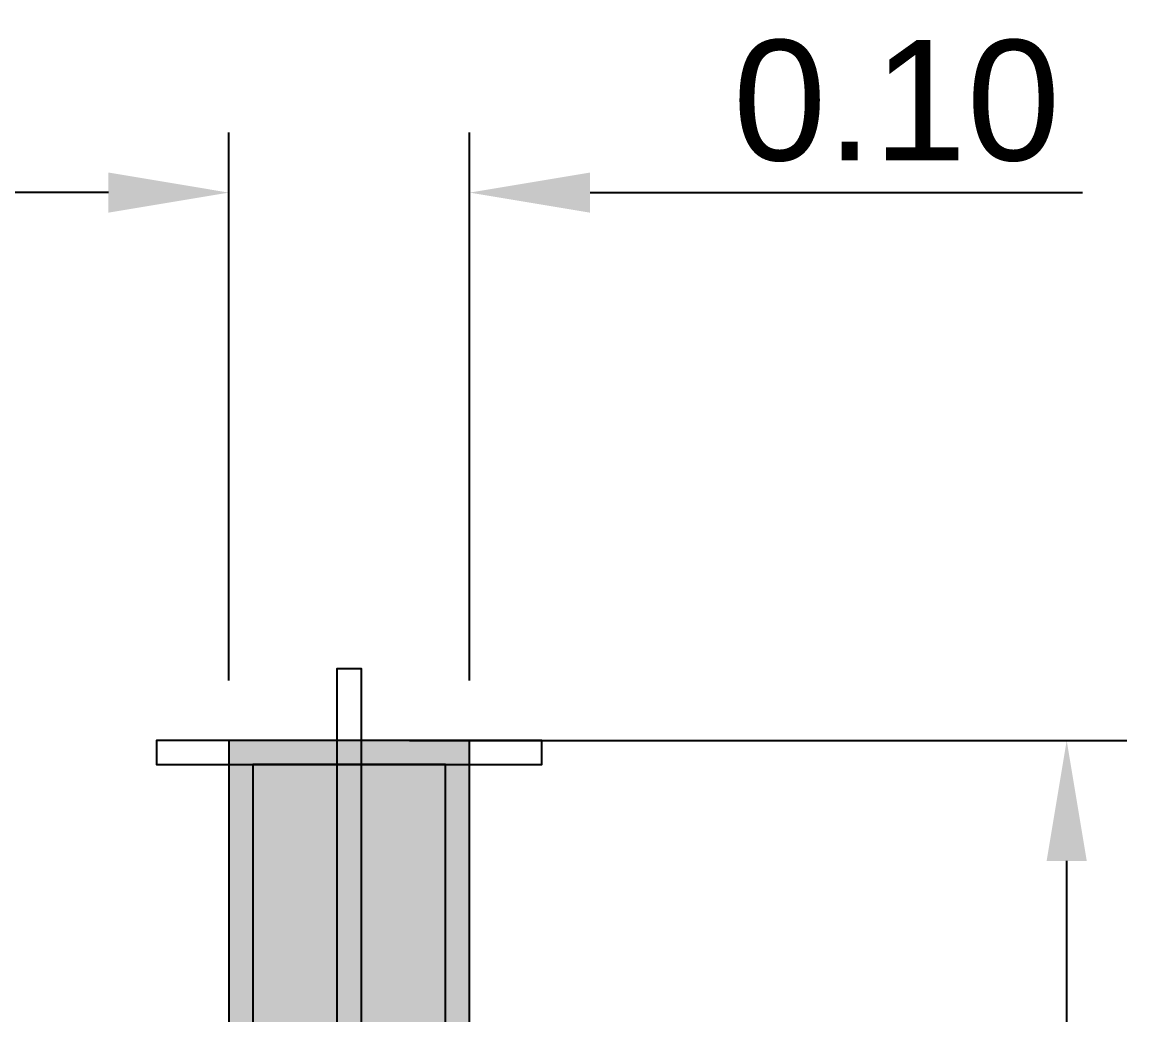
# Model space of a CAD drawing. Header units: metres. Extents: x -6.5 to 29.8, y -1.8 to 5.3.
# Drawn here: x 11.7363 to 12.195, y 3.2562 to 3.6686 of the extents above; entities that cross this region are included whole.
import ezdxf

# ---------------------------------------------------------------- set-up
doc = ezdxf.new("R2010")
doc.units = ezdxf.units.M
for name, color, linetype, true_color in [('BANDERA$BORDE', 40, 'Continuous', 0xffbf00), ('BANDERA$ESTRELLAS$GRANDE', 252, 'Continuous', 0x696969), ('ESTRUCTURA', 4, 'Continuous', 0x00ffff), ('FONDO', 7, 'Continuous', 0x0f132e)]:
    doc.layers.add(name, color=color, linetype=linetype, true_color=true_color)
doc.styles.add('Predeterminado', font='')
doc.styles.get('Predeterminado').set_extended_font_data('Arial')
doc.dimstyles.new('Predeterminado', dxfattribs={"dimscale": 0.05, "dimtxt": 1, "dimasz": 1, "dimexe": 0.5, "dimexo": 0.5, "dimgap": 0.25, "dimtad": 1, "dimtoh": 1, "dimzin": 1, "dimdsep": 46, "dimtxsty": 'Predeterminado', "dimcen": 0.5, "dimazin": 1, "dimtfac": 1, "dimtdec": 4, "dimtix": 1, "dimtofl": 0, "dimtmove": 1, "dimatfit": 3, "dimfxl": 1, "dimtolj": 1, "dimtzin": 1, "dimarcsym": 0})

# ---------------------------------------------------------------- blocks, each defined once
blk = doc.blocks.new('*D174')
at = {"layer": 'Defpoints', "color": 0}
for p in [(11.87212, 3.37012), (12.17005, 3.37012), (11.87212, 2.51746)]:
    blk.add_point(p, dxfattribs=at)
at = {"layer": 'FONDO', "color": 0, "lineweight": -2}
for p, q in [((11.89712, 3.37012), (12.19505, 3.37012)), ((12.17005, 2.56746), (12.17005, 3.32012)), ((11.89712, 2.51746), (12.19505, 2.51746))]:
    blk.add_line(p, q, dxfattribs=at)
at = {"layer": 'FONDO', "color": 0}
for points in [[(12.17838, 3.32012), (12.16172, 3.32012), (12.17005, 3.37012)], [(12.16172, 2.56746), (12.17838, 2.56746), (12.17005, 2.51746)]]:
    blk.add_solid(points, dxfattribs=at)
at = {"layer": 'FONDO', "color": 0, "insert": (12.13202, 2.94379), "char_height": 0.05, "attachment_point": 5, "rotation": 90, "style": 'Predeterminado'}
blk.add_mtext('\\A1;0.85', dxfattribs=at)
blk = doc.blocks.new('*D176')
at = {"layer": 'Defpoints', "color": 0}
for p in [(11.92212, 3.59775), (11.82212, 3.37012), (11.92212, 3.37012)]:
    blk.add_point(p, dxfattribs=at)
at = {"layer": 'FONDO', "color": 0, "lineweight": -2}
for p, q in [((11.82212, 3.39512), (11.82212, 3.62275)), ((11.92212, 3.39512), (11.92212, 3.62275)), ((11.77212, 3.59775), (11.72212, 3.59775)), ((11.97212, 3.59775), (12.17667, 3.59775))]:
    blk.add_line(p, q, dxfattribs=at)
at = {"layer": 'FONDO', "color": 0}
for points in [[(11.77212, 3.58942), (11.77212, 3.60609), (11.82212, 3.59775)], [(11.97212, 3.60609), (11.97212, 3.58942), (11.92212, 3.59775)]]:
    blk.add_solid(points, dxfattribs=at)
at = {"layer": 'FONDO', "color": 0, "insert": (12.0994, 3.63578), "char_height": 0.05, "attachment_point": 5, "style": 'Predeterminado'}
blk.add_mtext('\\A1;0.10', dxfattribs=at)

msp = doc.modelspace()

# ---------------------------------------------------------------- hatches: boundary and pattern name
at = {"layer": 'BANDERA$BORDE'}
h = msp.add_hatch(color=256, dxfattribs=at)
h.paths.add_polyline_path([(11.87212, 2.51746), (11.87392, 2.51899), (11.87571, 2.52057), (11.87924, 2.52385), (11.8827, 2.5273), (11.8861, 2.53091), (11.88944, 2.5347), (11.89272, 2.53865), (11.89594, 2.54276), (11.89909, 2.54705), (11.90219, 2.5515), (11.90522, 2.55611), (11.90819, 2.5609), (11.9111, 2.56585), (11.91395, 2.57097), (11.91674, 2.57626), (11.91946, 2.58171), (11.92212, 2.58733), (11.92212, 3.37012), (11.82212, 3.37012), (11.82212, 2.58733), (11.82479, 2.58171), (11.82751, 2.57626), (11.8303, 2.57097), (11.83314, 2.56585), (11.83605, 2.5609), (11.83902, 2.55611), (11.84206, 2.5515), (11.84515, 2.54705), (11.84831, 2.54276), (11.85152, 2.53865), (11.8548, 2.5347), (11.85814, 2.53091), (11.86155, 2.5273), (11.86501, 2.52385), (11.86854, 2.52057), (11.87032, 2.51899)], flags=0)
h.paths.add_polyline_path([(11.87212, 2.53088), (11.87493, 2.53365), (11.87769, 2.53655), (11.88042, 2.53955), (11.8831, 2.54268), (11.88575, 2.54593), (11.88835, 2.5493), (11.89091, 2.55279), (11.89343, 2.55639), (11.89591, 2.56012), (11.89835, 2.56396), (11.90075, 2.56793), (11.9031, 2.57201), (11.90542, 2.57622), (11.90769, 2.58054), (11.90993, 2.58498), (11.91212, 2.58954), (11.91212, 3.36012), (11.83212, 3.36012), (11.83212, 2.58954), (11.83432, 2.58498), (11.83655, 2.58054), (11.83883, 2.57622), (11.84114, 2.57201), (11.8435, 2.56793), (11.8459, 2.56396), (11.84834, 2.56012), (11.85082, 2.55639), (11.85334, 2.55279), (11.8559, 2.5493), (11.8585, 2.54593), (11.86114, 2.54268), (11.86383, 2.53955), (11.86655, 2.53655), (11.86932, 2.53365)], flags=0)
at = {"layer": 'BANDERA$ESTRELLAS$GRANDE'}
msp.add_hatch(color=256, dxfattribs=at).paths.add_polyline_path([(11.86007, 3.31074), (11.85842, 3.31407), (11.85823, 3.31449), (11.85805, 3.31489), (11.85797, 3.31509), (11.85789, 3.31529), (11.85783, 3.31548), (11.85777, 3.31566), (11.85774, 3.31575), (11.85772, 3.31584), (11.85769, 3.31593), (11.85767, 3.31602), (11.85766, 3.31611), (11.85764, 3.3162), (11.85763, 3.31628), (11.85762, 3.31637), (11.85761, 3.31645), (11.85761, 3.31649), (11.85761, 3.31653), (11.85761, 3.31657), (11.85761, 3.31661), (11.85761, 3.31665), (11.85761, 3.31669), (11.85761, 3.31673), (11.85762, 3.31677), (11.85762, 3.3168), (11.85762, 3.31684), (11.85763, 3.31688), (11.85764, 3.31692), (11.85764, 3.31695), (11.85765, 3.31699), (11.85769, 3.317), (11.85773, 3.31701), (11.85776, 3.31701), (11.8578, 3.31702), (11.85784, 3.31702), (11.85788, 3.31703), (11.85791, 3.31703), (11.85795, 3.31703), (11.85799, 3.31703), (11.85803, 3.31703), (11.85807, 3.31703), (11.85811, 3.31703), (11.85815, 3.31703), (11.85819, 3.31703), (11.85828, 3.31702), (11.85836, 3.31701), (11.85845, 3.317), (11.85853, 3.31699), (11.85862, 3.31697), (11.85871, 3.31695), (11.8588, 3.31693), (11.85889, 3.3169), (11.85898, 3.31688), (11.85917, 3.31682), (11.85936, 3.31675), (11.85955, 3.31667), (11.85975, 3.31659), (11.86016, 3.31642), (11.86386, 3.31462), (11.86388, 3.31461), (11.86389, 3.3146), (11.86391, 3.31459), (11.86393, 3.31458), (11.86395, 3.31457), (11.86397, 3.31456), (11.86399, 3.31455), (11.86401, 3.31455), (11.86403, 3.31454), (11.86405, 3.31454), (11.86407, 3.31453), (11.86409, 3.31453), (11.86411, 3.31452), (11.86413, 3.31452), (11.86415, 3.31452), (11.86418, 3.31452), (11.8642, 3.31452), (11.86422, 3.31452), (11.86424, 3.31452), (11.86426, 3.31452), (11.86428, 3.31452), (11.8643, 3.31452), (11.86433, 3.31452), (11.86435, 3.31453), (11.86437, 3.31453), (11.86439, 3.31454), (11.86441, 3.31454), (11.86443, 3.31455), (11.86445, 3.31455), (11.86447, 3.31456), (11.86448, 3.31457), (11.8645, 3.31458), (11.86452, 3.31459), (11.86454, 3.31459), (11.86456, 3.3146), (11.86458, 3.31461), (11.86459, 3.31463), (11.86461, 3.31464), (11.86463, 3.31465), (11.86464, 3.31466), (11.86466, 3.31468), (11.86468, 3.31469), (11.86469, 3.3147), (11.86471, 3.31472), (11.86472, 3.31473), (11.86474, 3.31475), (11.86475, 3.31477), (11.86476, 3.31478), (11.86478, 3.3148), (11.86479, 3.31482), (11.8648, 3.31484), (11.86481, 3.31485), (11.86482, 3.31487), (11.86483, 3.31489), (11.86484, 3.31491), (11.86485, 3.31493), (11.86486, 3.31495), (11.86487, 3.31497), (11.86487, 3.31499), (11.86488, 3.31501), (11.86489, 3.31503), (11.86489, 3.31505), (11.86489, 3.31507), (11.8649, 3.31509), (11.86531, 3.31731), (11.86581, 3.3197), (11.86637, 3.32215), (11.86697, 3.32455), (11.86772, 3.32735), (11.86963, 3.33374), (11.86996, 3.33477), (11.87006, 3.33506), (11.87016, 3.33534), (11.87021, 3.33547), (11.87027, 3.33559), (11.87032, 3.33571), (11.87038, 3.33583), (11.87044, 3.33594), (11.8705, 3.33605), (11.87057, 3.33616), (11.8706, 3.33621), (11.87064, 3.33626), (11.87067, 3.33631), (11.87071, 3.33636), (11.87075, 3.33641), (11.87079, 3.33646), (11.87083, 3.33651), (11.87087, 3.33656), (11.87091, 3.3366), (11.87095, 3.33665), (11.871, 3.3367), (11.87104, 3.33674), (11.87109, 3.33679), (11.87114, 3.33683), (11.87119, 3.33688), (11.87124, 3.33692), (11.87134, 3.33701), (11.87146, 3.33709), (11.87158, 3.33718), (11.8717, 3.33726), (11.87183, 3.33735), (11.87197, 3.33743), (11.87212, 3.33752), (11.87227, 3.33743), (11.87241, 3.33735), (11.87254, 3.33726), (11.87267, 3.33718), (11.87279, 3.33709), (11.8729, 3.33701), (11.87301, 3.33692), (11.87306, 3.33688), (11.87311, 3.33683), (11.87316, 3.33679), (11.8732, 3.33674), (11.87325, 3.3367), (11.87329, 3.33665), (11.87334, 3.3366), (11.87338, 3.33656), (11.87342, 3.33651), (11.87346, 3.33646), (11.8735, 3.33641), (11.87353, 3.33636), (11.87357, 3.33631), (11.87361, 3.33626), (11.87364, 3.33621), (11.87368, 3.33616), (11.87374, 3.33605), (11.8738, 3.33594), (11.87386, 3.33583), (11.87392, 3.33571), (11.87398, 3.33559), (11.87403, 3.33547), (11.87408, 3.33534), (11.87419, 3.33506), (11.87429, 3.33477), (11.87581, 3.32985), (11.87653, 3.32735), (11.87728, 3.32455), (11.87787, 3.32215), (11.87843, 3.3197), (11.87893, 3.31731), (11.87935, 3.31509), (11.87935, 3.31507), (11.87936, 3.31505), (11.87936, 3.31503), (11.87937, 3.31501), (11.87937, 3.31499), (11.87938, 3.31497), (11.87939, 3.31495), (11.87939, 3.31493), (11.8794, 3.31491), (11.87941, 3.31489), (11.87942, 3.31487), (11.87943, 3.31485), (11.87944, 3.31484), (11.87946, 3.31482), (11.87947, 3.3148), (11.87948, 3.31478), (11.87949, 3.31477), (11.87951, 3.31475), (11.87952, 3.31473), (11.87954, 3.31472), (11.87955, 3.3147), (11.87957, 3.31469), (11.87958, 3.31468), (11.8796, 3.31466), (11.87962, 3.31465), (11.87963, 3.31464), (11.87965, 3.31463), (11.87967, 3.31461), (11.87969, 3.3146), (11.87971, 3.31459), (11.87972, 3.31459), (11.87974, 3.31458), (11.87976, 3.31457), (11.87978, 3.31456), (11.8798, 3.31455), (11.87982, 3.31455), (11.87984, 3.31454), (11.87986, 3.31454), (11.87988, 3.31453), (11.8799, 3.31453), (11.87992, 3.31452), (11.87994, 3.31452), (11.87996, 3.31452), (11.87998, 3.31452), (11.88001, 3.31452), (11.88003, 3.31452), (11.88005, 3.31452), (11.88007, 3.31452), (11.88009, 3.31452), (11.88011, 3.31452), (11.88013, 3.31452), (11.88015, 3.31453), (11.88018, 3.31453), (11.8802, 3.31454), (11.88022, 3.31454), (11.88024, 3.31455), (11.88026, 3.31455), (11.88028, 3.31456), (11.8803, 3.31457), (11.88031, 3.31458), (11.88033, 3.31459), (11.88035, 3.3146), (11.88037, 3.31461), (11.88039, 3.31462), (11.88367, 3.31622), (11.88409, 3.31642), (11.8845, 3.31659), (11.88469, 3.31667), (11.88489, 3.31675), (11.88508, 3.31682), (11.88527, 3.31688), (11.88536, 3.3169), (11.88545, 3.31693), (11.88554, 3.31695), (11.88563, 3.31697), (11.88571, 3.31699), (11.8858, 3.317), (11.88589, 3.31701), (11.88597, 3.31702), (11.88605, 3.31703), (11.88609, 3.31703), (11.88613, 3.31703), (11.88617, 3.31703), (11.88621, 3.31703), (11.88625, 3.31703), (11.88629, 3.31703), (11.88633, 3.31703), (11.88637, 3.31703), (11.88641, 3.31702), (11.88645, 3.31702), (11.88648, 3.31701), (11.88652, 3.31701), (11.88656, 3.317), (11.88659, 3.31699), (11.8866, 3.31695), (11.88661, 3.31692), (11.88662, 3.31688), (11.88662, 3.31684), (11.88663, 3.3168), (11.88663, 3.31677), (11.88663, 3.31673), (11.88664, 3.31669), (11.88664, 3.31665), (11.88664, 3.31661), (11.88664, 3.31657), (11.88664, 3.31653), (11.88664, 3.31649), (11.88663, 3.31645), (11.88663, 3.31637), (11.88662, 3.31628), (11.88661, 3.3162), (11.88659, 3.31611), (11.88657, 3.31602), (11.88655, 3.31593), (11.88653, 3.31584), (11.88651, 3.31575), (11.88648, 3.31566), (11.88642, 3.31548), (11.88635, 3.31529), (11.88628, 3.31509), (11.8862, 3.31489), (11.88602, 3.31449), (11.88583, 3.31407), (11.88417, 3.31072), (11.88416, 3.3107), (11.88415, 3.31068), (11.88414, 3.31067), (11.88414, 3.31065), (11.88413, 3.31063), (11.88413, 3.31061), (11.88412, 3.31059), (11.88412, 3.31057), (11.88411, 3.31055), (11.88411, 3.31053), (11.88411, 3.31051), (11.8841, 3.31049), (11.8841, 3.31047), (11.8841, 3.31045), (11.8841, 3.31043), (11.8841, 3.31041), (11.8841, 3.31039), (11.8841, 3.31037), (11.88411, 3.31035), (11.88411, 3.31032), (11.88411, 3.3103), (11.88412, 3.31028), (11.88412, 3.31026), (11.88413, 3.31025), (11.88413, 3.31023), (11.88414, 3.31021), (11.88414, 3.31019), (11.88415, 3.31017), (11.88416, 3.31015), (11.88417, 3.31013), (11.88417, 3.31012), (11.88418, 3.3101), (11.88419, 3.31008), (11.8842, 3.31006), (11.88421, 3.31005), (11.88423, 3.31003), (11.88424, 3.31002), (11.88425, 3.31), (11.88426, 3.30998), (11.88428, 3.30997), (11.88429, 3.30995), (11.8843, 3.30994), (11.88432, 3.30992), (11.88433, 3.30991), (11.88435, 3.3099), (11.88436, 3.30988), (11.88438, 3.30987), (11.8844, 3.30986), (11.88441, 3.30985), (11.88443, 3.30984), (11.88445, 3.30983), (11.88447, 3.30982), (11.88448, 3.30981), (11.8845, 3.3098), (11.88452, 3.30979), (11.88454, 3.30978), (11.88456, 3.30978), (11.88458, 3.30977), (11.8846, 3.30976), (11.88462, 3.30976), (11.88464, 3.30975), (11.88465, 3.30975), (11.88467, 3.30975), (11.8869, 3.30933), (11.88929, 3.30883), (11.89175, 3.30827), (11.89415, 3.30768), (11.89695, 3.30692), (11.90334, 3.30501), (11.90437, 3.30469), (11.90467, 3.30458), (11.90494, 3.30448), (11.90507, 3.30443), (11.90519, 3.30437), (11.90532, 3.30432), (11.90543, 3.30426), (11.90555, 3.3042), (11.90566, 3.30414), (11.90576, 3.30407), (11.90581, 3.30404), (11.90587, 3.304), (11.90592, 3.30397), (11.90597, 3.30393), (11.90602, 3.30389), (11.90606, 3.30386), (11.90611, 3.30382), (11.90616, 3.30377), (11.90621, 3.30373), (11.90625, 3.30369), (11.9063, 3.30365), (11.90634, 3.3036), (11.90639, 3.30355), (11.90643, 3.30351), (11.90648, 3.30346), (11.90652, 3.3034), (11.90661, 3.3033), (11.9067, 3.30319), (11.90678, 3.30307), (11.90687, 3.30294), (11.90695, 3.30281), (11.90704, 3.30267), (11.90712, 3.30252), (11.90704, 3.30237), (11.90695, 3.30223), (11.90687, 3.3021), (11.90678, 3.30197), (11.9067, 3.30185), (11.90661, 3.30174), (11.90652, 3.30163), (11.90648, 3.30158), (11.90643, 3.30153), (11.90639, 3.30149), (11.90634, 3.30144), (11.9063, 3.30139), (11.90625, 3.30135), (11.90621, 3.30131), (11.90616, 3.30126), (11.90611, 3.30122), (11.90606, 3.30118), (11.90602, 3.30114), (11.90597, 3.30111), (11.90592, 3.30107), (11.90587, 3.30104), (11.90581, 3.301), (11.90576, 3.30097), (11.90566, 3.3009), (11.90555, 3.30084), (11.90543, 3.30078), (11.90532, 3.30072), (11.90519, 3.30067), (11.90507, 3.30061), (11.90494, 3.30056), (11.90467, 3.30045), (11.90437, 3.30035), (11.89945, 3.29884), (11.89695, 3.29812), (11.89415, 3.29736), (11.89175, 3.29677), (11.88929, 3.29621), (11.8869, 3.29571), (11.88467, 3.29529), (11.88465, 3.29529), (11.88464, 3.29528), (11.88462, 3.29528), (11.8846, 3.29527), (11.88458, 3.29527), (11.88456, 3.29526), (11.88454, 3.29525), (11.88452, 3.29525), (11.8845, 3.29524), (11.88448, 3.29523), (11.88447, 3.29522), (11.88445, 3.29521), (11.88443, 3.2952), (11.88441, 3.29519), (11.8844, 3.29518), (11.88438, 3.29517), (11.88436, 3.29515), (11.88435, 3.29514), (11.88433, 3.29513), (11.88432, 3.29511), (11.8843, 3.2951), (11.88429, 3.29509), (11.88428, 3.29507), (11.88426, 3.29505), (11.88425, 3.29504), (11.88424, 3.29502), (11.88423, 3.29501), (11.88421, 3.29499), (11.8842, 3.29497), (11.88419, 3.29496), (11.88418, 3.29494), (11.88417, 3.29492), (11.88417, 3.2949), (11.88416, 3.29489), (11.88415, 3.29487), (11.88414, 3.29485), (11.88414, 3.29483), (11.88413, 3.29481), (11.88413, 3.29479), (11.88412, 3.29477), (11.88412, 3.29475), (11.88411, 3.29473), (11.88411, 3.29471), (11.88411, 3.29469), (11.8841, 3.29467), (11.8841, 3.29465), (11.8841, 3.29463), (11.8841, 3.29461), (11.8841, 3.29459), (11.8841, 3.29457), (11.8841, 3.29455), (11.88411, 3.29453), (11.88411, 3.29451), (11.88411, 3.29449), (11.88412, 3.29447), (11.88412, 3.29445), (11.88413, 3.29443), (11.88413, 3.29441), (11.88414, 3.29439), (11.88414, 3.29437), (11.88415, 3.29435), (11.88416, 3.29434), (11.88417, 3.29432), (11.88583, 3.29097), (11.88602, 3.29055), (11.8862, 3.29015), (11.88628, 3.28995), (11.88635, 3.28975), (11.88642, 3.28956), (11.88648, 3.28938), (11.88651, 3.28928), (11.88653, 3.28919), (11.88655, 3.2891), (11.88657, 3.28902), (11.88659, 3.28893), (11.88661, 3.28884), (11.88662, 3.28876), (11.88663, 3.28867), (11.88663, 3.28859), (11.88664, 3.28855), (11.88664, 3.28851), (11.88664, 3.28847), (11.88664, 3.28843), (11.88664, 3.28839), (11.88664, 3.28835), (11.88663, 3.28831), (11.88663, 3.28827), (11.88663, 3.28823), (11.88662, 3.2882), (11.88662, 3.28816), (11.88661, 3.28812), (11.8866, 3.28808), (11.88659, 3.28805), (11.88656, 3.28804), (11.88652, 3.28803), (11.88648, 3.28803), (11.88645, 3.28802), (11.88641, 3.28802), (11.88637, 3.28801), (11.88633, 3.28801), (11.88629, 3.28801), (11.88625, 3.288), (11.88621, 3.288), (11.88617, 3.288), (11.88613, 3.288), (11.88609, 3.28801), (11.88605, 3.28801), (11.88597, 3.28802), (11.88589, 3.28802), (11.8858, 3.28804), (11.88571, 3.28805), (11.88563, 3.28807), (11.88554, 3.28809), (11.88545, 3.28811), (11.88536, 3.28814), (11.88527, 3.28816), (11.88508, 3.28822), (11.88489, 3.28829), (11.88469, 3.28836), (11.8845, 3.28844), (11.88409, 3.28862), (11.88367, 3.28881), (11.88032, 3.29048), (11.88031, 3.29048), (11.88029, 3.29049), (11.88027, 3.2905), (11.88025, 3.29051), (11.88023, 3.29051), (11.88021, 3.29052), (11.88019, 3.29052), (11.88017, 3.29053), (11.88015, 3.29053), (11.88013, 3.29053), (11.88011, 3.29054), (11.88009, 3.29054), (11.88007, 3.29054), (11.88005, 3.29054), (11.88003, 3.29054), (11.88001, 3.29054), (11.87999, 3.29054), (11.87997, 3.29054), (11.87995, 3.29054), (11.87993, 3.29053), (11.87991, 3.29053), (11.87989, 3.29053), (11.87987, 3.29052), (11.87985, 3.29052), (11.87983, 3.29051), (11.87981, 3.29051), (11.87979, 3.2905), (11.87977, 3.29049), (11.87976, 3.29048), (11.87974, 3.29048), (11.87972, 3.29047), (11.8797, 3.29046), (11.87969, 3.29045), (11.87967, 3.29044), (11.87965, 3.29043), (11.87964, 3.29042), (11.87962, 3.29041), (11.8796, 3.29039), (11.87959, 3.29038), (11.87957, 3.29037), (11.87956, 3.29035), (11.87954, 3.29034), (11.87953, 3.29032), (11.87951, 3.29031), (11.8795, 3.29029), (11.87949, 3.29028), (11.87948, 3.29026), (11.87946, 3.29025), (11.87945, 3.29023), (11.87944, 3.29021), (11.87943, 3.29019), (11.87942, 3.29018), (11.87941, 3.29016), (11.8794, 3.29014), (11.87939, 3.29012), (11.87939, 3.2901), (11.87938, 3.29008), (11.87937, 3.29006), (11.87937, 3.29004), (11.87936, 3.29003), (11.87936, 3.29001), (11.87935, 3.28999), (11.87935, 3.28997), (11.87893, 3.28774), (11.87843, 3.28535), (11.87787, 3.2829), (11.87728, 3.28049), (11.87653, 3.27769), (11.87461, 3.2713), (11.87429, 3.27027), (11.87419, 3.26998), (11.87408, 3.2697), (11.87403, 3.26957), (11.87398, 3.26945), (11.87392, 3.26933), (11.87386, 3.26921), (11.8738, 3.2691), (11.87374, 3.26899), (11.87368, 3.26888), (11.87364, 3.26883), (11.87361, 3.26878), (11.87357, 3.26873), (11.87353, 3.26868), (11.8735, 3.26863), (11.87346, 3.26858), (11.87342, 3.26853), (11.87338, 3.26848), (11.87334, 3.26844), (11.87329, 3.26839), (11.87325, 3.26834), (11.8732, 3.2683), (11.87316, 3.26825), (11.87311, 3.26821), (11.87306, 3.26816), (11.87301, 3.26812), (11.8729, 3.26803), (11.87279, 3.26795), (11.87267, 3.26786), (11.87254, 3.26777), (11.87241, 3.26769), (11.87227, 3.2676), (11.87212, 3.26752), (11.87197, 3.2676), (11.87183, 3.26769), (11.8717, 3.26777), (11.87158, 3.26786), (11.87146, 3.26795), (11.87134, 3.26803), (11.87124, 3.26812), (11.87119, 3.26816), (11.87114, 3.26821), (11.87109, 3.26825), (11.87104, 3.2683), (11.871, 3.26834), (11.87095, 3.26839), (11.87091, 3.26844), (11.87087, 3.26848), (11.87083, 3.26853), (11.87079, 3.26858), (11.87075, 3.26863), (11.87071, 3.26868), (11.87067, 3.26873), (11.87064, 3.26878), (11.8706, 3.26883), (11.87057, 3.26888), (11.8705, 3.26899), (11.87044, 3.2691), (11.87038, 3.26921), (11.87032, 3.26933), (11.87027, 3.26945), (11.87021, 3.26957), (11.87016, 3.2697), (11.87006, 3.26998), (11.86996, 3.27027), (11.86844, 3.27519), (11.86772, 3.27769), (11.86697, 3.28049), (11.86637, 3.2829), (11.86581, 3.28535), (11.86531, 3.28774), (11.8649, 3.28997), (11.86489, 3.28999), (11.86489, 3.29001), (11.86488, 3.29003), (11.86488, 3.29004), (11.86487, 3.29006), (11.86487, 3.29008), (11.86486, 3.2901), (11.86485, 3.29012), (11.86484, 3.29014), (11.86483, 3.29016), (11.86482, 3.29018), (11.86481, 3.29019), (11.8648, 3.29021), (11.86479, 3.29023), (11.86478, 3.29025), (11.86477, 3.29026), (11.86476, 3.29028), (11.86474, 3.29029), (11.86473, 3.29031), (11.86472, 3.29032), (11.8647, 3.29034), (11.86469, 3.29035), (11.86467, 3.29037), (11.86466, 3.29038), (11.86464, 3.29039), (11.86463, 3.29041), (11.86461, 3.29042), (11.86459, 3.29043), (11.86458, 3.29044), (11.86456, 3.29045), (11.86454, 3.29046), (11.86453, 3.29047), (11.86451, 3.29048), (11.86449, 3.29048), (11.86447, 3.29049), (11.86445, 3.2905), (11.86444, 3.29051), (11.86442, 3.29051), (11.8644, 3.29052), (11.86438, 3.29052), (11.86436, 3.29053), (11.86434, 3.29053), (11.86432, 3.29053), (11.8643, 3.29054), (11.86428, 3.29054), (11.86426, 3.29054), (11.86424, 3.29054), (11.86422, 3.29054), (11.86419, 3.29054), (11.86417, 3.29054), (11.86415, 3.29054), (11.86413, 3.29054), (11.86411, 3.29053), (11.86409, 3.29053), (11.86407, 3.29053), (11.86405, 3.29052), (11.86403, 3.29052), (11.86401, 3.29051), (11.864, 3.29051), (11.86398, 3.2905), (11.86396, 3.29049), (11.86394, 3.29048), (11.86392, 3.29048), (11.86057, 3.28881), (11.86016, 3.28862), (11.85975, 3.28844), (11.85955, 3.28836), (11.85936, 3.28829), (11.85917, 3.28822), (11.85898, 3.28816), (11.85889, 3.28814), (11.8588, 3.28811), (11.85871, 3.28809), (11.85862, 3.28807), (11.85853, 3.28805), (11.85845, 3.28804), (11.85836, 3.28802), (11.85828, 3.28802), (11.85819, 3.28801), (11.85815, 3.28801), (11.85811, 3.288), (11.85807, 3.288), (11.85803, 3.288), (11.85799, 3.288), (11.85795, 3.28801), (11.85791, 3.28801), (11.85788, 3.28801), (11.85784, 3.28802), (11.8578, 3.28802), (11.85776, 3.28803), (11.85773, 3.28803), (11.85769, 3.28804), (11.85765, 3.28805), (11.85764, 3.28808), (11.85764, 3.28812), (11.85763, 3.28816), (11.85762, 3.2882), (11.85762, 3.28823), (11.85762, 3.28827), (11.85761, 3.28831), (11.85761, 3.28835), (11.85761, 3.28839), (11.85761, 3.28843), (11.85761, 3.28847), (11.85761, 3.28851), (11.85761, 3.28855), (11.85761, 3.28859), (11.85762, 3.28867), (11.85763, 3.28876), (11.85764, 3.28884), (11.85766, 3.28893), (11.85767, 3.28902), (11.85769, 3.2891), (11.85772, 3.28919), (11.85774, 3.28928), (11.85777, 3.28938), (11.85783, 3.28956), (11.85789, 3.28975), (11.85797, 3.28995), (11.85805, 3.29015), (11.85823, 3.29055), (11.85842, 3.29097), (11.86008, 3.29432), (11.86009, 3.29434), (11.8601, 3.29435), (11.8601, 3.29437), (11.86011, 3.29439), (11.86012, 3.29441), (11.86012, 3.29443), (11.86013, 3.29445), (11.86013, 3.29447), (11.86013, 3.29449), (11.86014, 3.29451), (11.86014, 3.29453), (11.86014, 3.29455), (11.86014, 3.29457), (11.86014, 3.29459), (11.86015, 3.29461), (11.86014, 3.29463), (11.86014, 3.29465), (11.86014, 3.29467), (11.86014, 3.29469), (11.86014, 3.29471), (11.86013, 3.29473), (11.86013, 3.29475), (11.86013, 3.29477), (11.86012, 3.29479), (11.86012, 3.29481), (11.86011, 3.29483), (11.8601, 3.29485), (11.8601, 3.29487), (11.86009, 3.29489), (11.86008, 3.2949), (11.86007, 3.29492), (11.86006, 3.29494), (11.86005, 3.29496), (11.86004, 3.29497), (11.86003, 3.29499), (11.86002, 3.29501), (11.86001, 3.29502), (11.86, 3.29504), (11.85998, 3.29505), (11.85997, 3.29507), (11.85996, 3.29509), (11.85994, 3.2951), (11.85993, 3.29511), (11.85991, 3.29513), (11.8599, 3.29514), (11.85988, 3.29515), (11.85987, 3.29517), (11.85985, 3.29518), (11.85983, 3.29519), (11.85981, 3.2952), (11.8598, 3.29521), (11.85978, 3.29522), (11.85976, 3.29523), (11.85974, 3.29524), (11.85972, 3.29525), (11.85971, 3.29525), (11.85969, 3.29526), (11.85967, 3.29527), (11.85965, 3.29527), (11.85963, 3.29528), (11.85961, 3.29528), (11.85959, 3.29529), (11.85957, 3.29529), (11.85735, 3.29571), (11.85495, 3.29621), (11.8525, 3.29677), (11.8501, 3.29736), (11.84729, 3.29812), (11.8409, 3.30003), (11.83987, 3.30035), (11.83958, 3.30045), (11.83931, 3.30056), (11.83918, 3.30061), (11.83905, 3.30067), (11.83893, 3.30072), (11.83881, 3.30078), (11.8387, 3.30084), (11.83859, 3.3009), (11.83848, 3.30097), (11.83843, 3.301), (11.83838, 3.30104), (11.83833, 3.30107), (11.83828, 3.30111), (11.83823, 3.30114), (11.83818, 3.30118), (11.83813, 3.30122), (11.83809, 3.30126), (11.83804, 3.30131), (11.83799, 3.30135), (11.83795, 3.30139), (11.8379, 3.30144), (11.83786, 3.30149), (11.83781, 3.30153), (11.83777, 3.30158), (11.83772, 3.30163), (11.83764, 3.30174), (11.83755, 3.30185), (11.83746, 3.30197), (11.83738, 3.3021), (11.83729, 3.30223), (11.83721, 3.30237), (11.83712, 3.30252), (11.83721, 3.30267), (11.83729, 3.30281), (11.83738, 3.30294), (11.83746, 3.30307), (11.83755, 3.30319), (11.83764, 3.3033), (11.83772, 3.3034), (11.83777, 3.30346), (11.83781, 3.30351), (11.83786, 3.30355), (11.8379, 3.3036), (11.83795, 3.30365), (11.83799, 3.30369), (11.83804, 3.30373), (11.83809, 3.30377), (11.83813, 3.30382), (11.83818, 3.30386), (11.83823, 3.30389), (11.83828, 3.30393), (11.83833, 3.30397), (11.83838, 3.304), (11.83843, 3.30404), (11.83848, 3.30407), (11.83859, 3.30414), (11.8387, 3.3042), (11.83881, 3.30426), (11.83893, 3.30432), (11.83905, 3.30437), (11.83918, 3.30443), (11.83931, 3.30448), (11.83958, 3.30458), (11.83987, 3.30469), (11.84479, 3.3062), (11.84729, 3.30692), (11.8501, 3.30768), (11.8525, 3.30827), (11.85495, 3.30883), (11.85735, 3.30933), (11.85957, 3.30975), (11.85959, 3.30975), (11.85961, 3.30975), (11.85963, 3.30976), (11.85965, 3.30976), (11.85967, 3.30977), (11.85969, 3.30978), (11.85971, 3.30978), (11.85972, 3.30979), (11.85974, 3.3098), (11.85976, 3.30981), (11.85978, 3.30982), (11.8598, 3.30983), (11.85981, 3.30984), (11.85983, 3.30985), (11.85985, 3.30986), (11.85987, 3.30987), (11.85988, 3.30988), (11.8599, 3.3099), (11.85991, 3.30991), (11.85993, 3.30992), (11.85994, 3.30994), (11.85996, 3.30995), (11.85997, 3.30997), (11.85998, 3.30998), (11.86, 3.31), (11.86001, 3.31002), (11.86002, 3.31003), (11.86003, 3.31005), (11.86004, 3.31006), (11.86005, 3.31008), (11.86006, 3.3101), (11.86007, 3.31012), (11.86008, 3.31013), (11.86009, 3.31015), (11.8601, 3.31017), (11.8601, 3.31019), (11.86011, 3.31021), (11.86012, 3.31023), (11.86012, 3.31025), (11.86013, 3.31026), (11.86013, 3.31028), (11.86013, 3.3103), (11.86014, 3.31032), (11.86014, 3.31035), (11.86014, 3.31037), (11.86014, 3.31039), (11.86014, 3.31041), (11.86015, 3.31043), (11.86014, 3.31045), (11.86014, 3.31047), (11.86014, 3.31049), (11.86014, 3.31051), (11.86014, 3.31053), (11.86013, 3.31055), (11.86013, 3.31057), (11.86013, 3.31059), (11.86012, 3.31061), (11.86012, 3.31063), (11.86011, 3.31065), (11.8601, 3.31067), (11.8601, 3.31068), (11.86009, 3.3107), (11.86008, 3.31072)], flags=0)
at = {"layer": 'FONDO'}
msp.add_hatch(color=256, dxfattribs=at).paths.add_polyline_path([(11.87212, 2.53088), (11.87493, 2.53365), (11.87769, 2.53655), (11.88042, 2.53955), (11.8831, 2.54268), (11.88575, 2.54593), (11.88835, 2.5493), (11.89091, 2.55279), (11.89343, 2.55639), (11.89591, 2.56012), (11.89835, 2.56396), (11.90075, 2.56793), (11.9031, 2.57201), (11.90542, 2.57622), (11.90769, 2.58054), (11.90993, 2.58498), (11.91212, 2.58954), (11.91212, 3.36012), (11.83212, 3.36012), (11.83212, 2.58954), (11.83432, 2.58498), (11.83655, 2.58054), (11.83883, 2.57622), (11.84114, 2.57201), (11.8435, 2.56793), (11.8459, 2.56396), (11.84834, 2.56012), (11.85082, 2.55639), (11.85334, 2.55279), (11.8559, 2.5493), (11.8585, 2.54593), (11.86114, 2.54268), (11.86383, 2.53955), (11.86655, 2.53655), (11.86932, 2.53365)], flags=0)

# ---------------------------------------------------------------- linework, layer by layer
at = {"layer": 'BANDERA$BORDE'}
for points in [[(11.92212, 2.58733), (11.92212, 3.37012), (11.82212, 3.37012), (11.82212, 2.58733)], [(11.91212, 2.58954), (11.91212, 3.36012), (11.83212, 3.36012), (11.83212, 2.58954)]]:
    msp.add_lwpolyline(points, dxfattribs=at)
at = {"layer": 'ESTRUCTURA'}
msp.add_lwpolyline([(11.86712, 1.67012), (11.86712, 3.37012), (11.86712, 3.40012), (11.87212, 3.40012), (11.87712, 3.40012), (11.87712, 3.37012), (11.87712, 1.67012)], dxfattribs=at)
msp.add_lwpolyline([(11.82212, 3.37012), (11.79212, 3.37012), (11.79212, 3.36012), (11.92212, 3.36012), (11.95212, 3.36012), (11.95212, 3.37012)], close=True, dxfattribs=at)

# ---------------------------------------------------------------- dimensions: what is measured, and where the dimension line sits
at = {"layer": 'FONDO'}
dim = msp.add_linear_dim(base=(11.92212, 3.59775), p1=(11.82212, 3.37012), p2=(11.92212, 3.37012), dimstyle='Predeterminado', override={"dimscale": 0.05, "dimtxt": 1, "dimasz": 1, "dimexe": 0.5, "dimexo": 0.5, "dimgap": 0.25, "dimtad": 1, "dimtih": 0, "dimtoh": 0, "dimdec": 2, "dimlfac": 1, "dimzin": 1, "dimtxsty": 'Predeterminado', "dimsah": 0, "dimcen": 0.5, "dimadec": 2, "dimazin": 1, "dimtix": 0, "dimtmove": 0, "dimtzin": 1}, dxfattribs=at)
dim.commit()
dim.dimension.update_dxf_attribs({"geometry": '*D176', "text_midpoint": (12.0994, 3.63578)})
dim = msp.add_linear_dim(base=(12.17005, 3.37012), p1=(11.87212, 2.51746), p2=(11.87212, 3.37012), angle=90, dimstyle='Predeterminado', override={"dimscale": 0.05, "dimtxt": 1, "dimasz": 1, "dimexe": 0.5, "dimexo": 0.5, "dimgap": 0.25, "dimtad": 1, "dimtih": 0, "dimtoh": 0, "dimdec": 2, "dimlfac": 1, "dimzin": 1, "dimtxsty": 'Predeterminado', "dimsah": 0, "dimcen": 0.5, "dimadec": 2, "dimazin": 1, "dimtix": 0, "dimtmove": 0, "dimtzin": 1}, dxfattribs=at)
dim.commit()
dim.dimension.update_dxf_attribs({"geometry": '*D174', "text_midpoint": (12.13202, 2.94379)})

doc.saveas('drawing.dxf')
